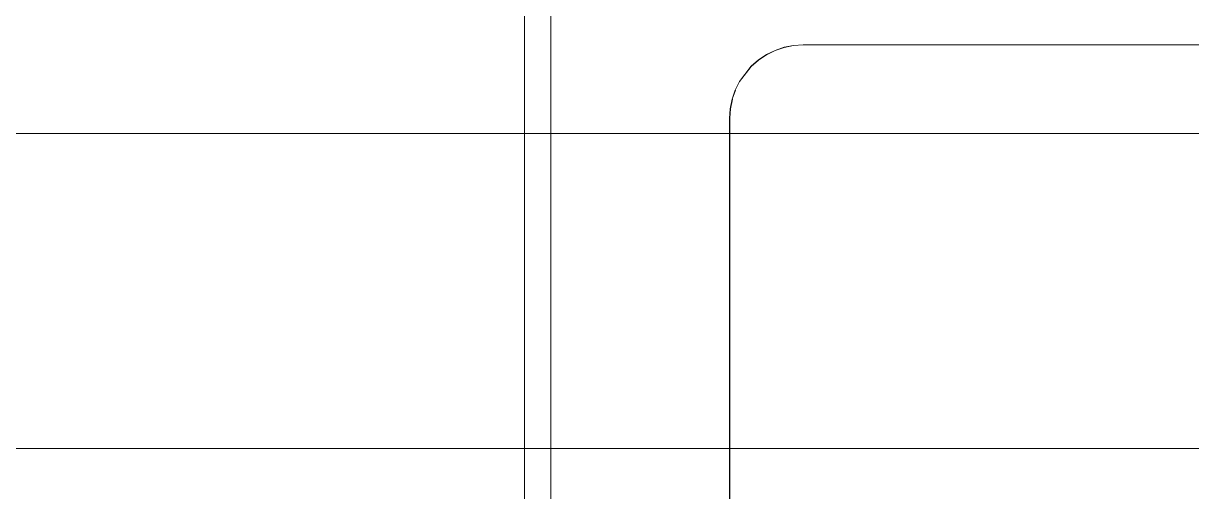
# Model space of a CAD drawing. Extents: x -566 to 72611, y -487 to 32334.
# Drawn here: x 121.1 to 142.01, y 186.23 to 194.61 of the extents above; entities that cross this region are included whole.
import ezdxf

# ---------------------------------------------------------------- set-up
doc = ezdxf.new("R2010")
doc.units = 0
doc.header["$LTSCALE"] = 0.5
doc.header["$MEASUREMENT"] = 0
doc.layers.add('ceilling', color=141, linetype='CONTINUOUS', lineweight=18)
doc.layers.add('floor', color=7, linetype='CONTINUOUS', lineweight=5, true_color=0xcfcfcf)
doc.layers.add('layout', color=7, linetype='CONTINUOUS', lineweight=5, true_color=0xcfcfcf)

msp = doc.modelspace()

# ---------------------------------------------------------------- hatches: boundary and pattern name
at = {"layer": 'floor'}
h = msp.add_hatch(dxfattribs=at)
h.set_pattern_fill('ANSI37', color=256, scale=100, angle=45)
h.set_pattern_definition([(90, (243.028, 267.632), (-12.5, 9e-16), []), (180, (243.028, 267.632), (-9e-16, -12.5), [])])
h.paths.add_polyline_path([(253.46925, 349.5), (154.11744, 349.5), (154.11744, 348.5), (101.14781, 348.5), (101.14781, 349.5), (0, 349.5), (0, 344.5), (36, 344.5, -0.33835703), (0, 308.66941), (0, 308.5), (0, 173.75), (253.46925, 173.75)])
h.paths.add_polyline_path([(36, 344.5), (0, 344.5), (0, 308.66941, 0.33835703)], flags=17)
h.paths.add_polyline_path([(253.46925, 173.75), (0, 173.75), (0, 173.74997), (0, 169.75), (253.46925, 169.75)])
h.paths.add_polyline_path([(253.46925, 169.75), (0, 169.75), (0, 149.21137), (36, 149.21137, -0.33835703), (0, 113.38078), (0, 113.21137), (0, 29.94998), (0, -5), (253.46925, -5)])
h.paths.add_polyline_path([(36, 149.21137), (0, 149.21137), (0, 113.38078, 0.33835703)], flags=17)
h.paths.add_polyline_path([(575.25, 169.75), (510, 169.75), (474.75, 169.75), (327.5, 169.75), (285.46925, 169.75), (285.46925, 165.75), (253.46925, 165.75), (253.46925, -5), (263.99725, -5), (263.99725, 95.99051), (287, 95.99051), (287, 97.5), (292, 97.5), (292, -5), (341.25, -5), (341.25, 13.02988), (341.25012, 15.02988), (346.24839, 15.02988, 0.36108524), (374.08728, 41.24999), (346.25012, 41.24999), (346.25012, 42.99999), (341.25, 42.99999), (341.25, 44.99999), (341.25, 97.5), (357.75, 97.5), (405.75, 97.5), (575.25, 97.5)])

# ---------------------------------------------------------------- linework, layer by layer
at = {"layer": 'ceilling'}
for p, q in [((130.06343, 349.5), (130.06343, 173.75)), ((0, 187), (533.5, 187))]:
    msp.add_line(p, q, dxfattribs=at)
at = {"layer": 'layout'}
for points in [[(134.25233, 193.95556, 69.72025), (134.3943, 194.0526, 69.70786), (134.25123, 193.95702, 69.70786)], [(134.3943, 194.0526, 69.70786), (134.25233, 193.95556, 69.72025), (134.39527, 194.05102, 69.72025)], [(134.39527, 194.05102, 69.72025), (134.5486, 194.12865, 69.70786), (134.3943, 194.0526, 69.70786)], [(134.5486, 194.12865, 69.70786), (134.39527, 194.05102, 69.72025), (134.54933, 194.12701, 69.72025)], [(134.54933, 194.12701, 69.72025), (134.71156, 194.18401, 69.70786), (134.5486, 194.12865, 69.70786)], [(134.71156, 194.18401, 69.70786), (134.54933, 194.12701, 69.72025), (134.71205, 194.18224, 69.72025)], [(134.71205, 194.18224, 69.72025), (134.88026, 194.21752, 69.70786), (134.71156, 194.18401, 69.70786)], [(134.88026, 194.21752, 69.70786), (134.71205, 194.18224, 69.72025), (134.8805, 194.21575, 69.72025)], [(134.8805, 194.21575, 69.72025), (135.05189, 194.22881, 69.70786), (134.88026, 194.21752, 69.70786)], [(135.05189, 194.22881, 69.70786), (134.8805, 194.21575, 69.72025), (135.05201, 194.22698, 69.72025)], [(135.05201, 194.22698, 69.72025), (164.47718, 194.22881, 69.70786), (135.05189, 194.22881, 69.70786)], [(164.47718, 194.22881, 69.70786), (135.05201, 194.22698, 69.72025), (164.47718, 194.22698, 69.72025)], [(133.91298, 193.57116, 69.70786), (134.12318, 193.84234, 69.72025), (134.12196, 193.84356, 69.70786)], [(134.12318, 193.84234, 69.72025), (134.25123, 193.95702, 69.70786), (134.12196, 193.84356, 69.70786)], [(134.25123, 193.95702, 69.70786), (134.12318, 193.84234, 69.72025), (134.25233, 193.95556, 69.72025)], [(133.78151, 193.25396, 69.70786), (133.83851, 193.41619, 69.72025), (133.8368, 193.41686, 69.70786)], [(133.83851, 193.41619, 69.72025), (133.78151, 193.25396, 69.70786), (133.78321, 193.25353, 69.72025)], [(133.8368, 193.41686, 69.70786), (133.91444, 193.5703, 69.72025), (133.91298, 193.57116, 69.70786)], [(133.74794, 193.08526, 69.70786), (133.78321, 193.25353, 69.72025), (133.78151, 193.25396, 69.70786)], [(133.78321, 193.25353, 69.72025), (133.74794, 193.08526, 69.70786), (133.74977, 193.08501, 69.72025)], [(133.74977, 193.08501, 69.72025), (133.78529, 193.25298, 69.72617), (133.78321, 193.25353, 69.72025)], [(133.73671, 192.91357, 69.70786), (133.74977, 193.08501, 69.72025), (133.74794, 193.08526, 69.70786)], [(133.74977, 193.08501, 69.72025), (133.73671, 192.91357, 69.70786), (133.73854, 192.91351, 69.72025)], [(133.73854, 192.91351, 69.72025), (133.75184, 193.08471, 69.72617), (133.74977, 193.08501, 69.72025)], [(133.73671, 176.98876, 69.70786), (133.73854, 192.91351, 69.72025), (133.73671, 192.91357, 69.70786)]]:
    msp.add_3dface(points, dxfattribs=at)

doc.saveas('drawing.dxf')
